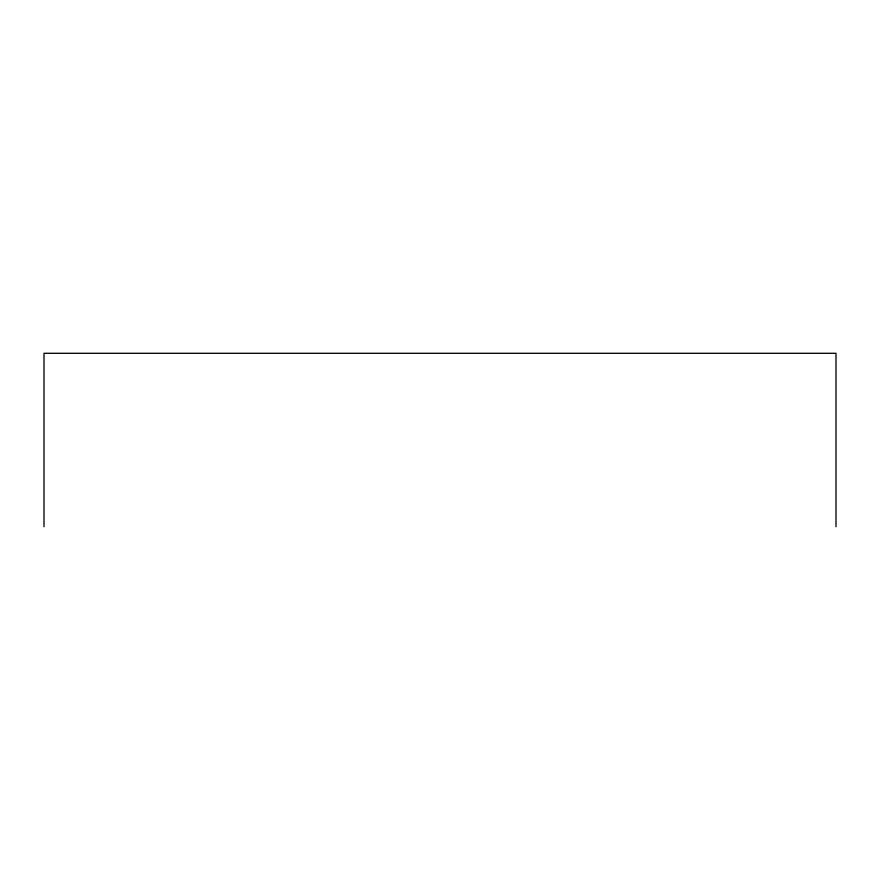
<?xml version="1.0" encoding="UTF-8"?>
<svg xmlns="http://www.w3.org/2000/svg" width="880" height="880" viewBox="0 0 880 880"><rect width="100%" height="100%" fill="white"/><g stroke="black" fill="none" stroke-linecap="round" stroke-linejoin="round"><path stroke-width="1.32" d="M836 526.702L836 353.298L44 353.298L44 526.702"/></g></svg>
